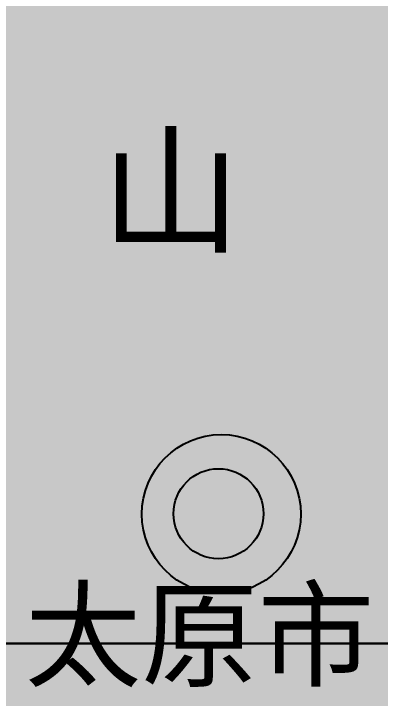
# Model space of a CAD drawing. Extents: x 13573007 to 22079938, y 2388446 to 8397471.
# Drawn here: x 19188938 to 19382600, y 5614193 to 5975531 of the extents above; entities that cross this region are included whole.
import ezdxf

# ---------------------------------------------------------------- set-up
doc = ezdxf.new("R2010")
doc.units = 0
doc.header["$MEASUREMENT"] = 0
for name, color, linetype in [('5黄河中游经济区', 30, 'CONTINUOUS'), ('注记', 7, 'CONTINUOUS'), ('首府点位', 240, 'CONTINUOUS')]:
    doc.layers.add(name, color=color, linetype=linetype)
doc.layers.add('wwu', color=250, linetype='CONTINUOUS', lineweight=30)
doc.styles.get("Standard").update_dxf_attribs({"font": 'simhei.ttf'})

msp = doc.modelspace()

# ---------------------------------------------------------------- hatches: boundary and pattern name
at = {"layer": '5黄河中游经济区'}
msp.add_hatch(color=256, dxfattribs=at).paths.add_polyline_path([(19440913, 5464354), (19440913, 5454343), (19438751, 5428924), (19438309, 5407302), (19436618, 5388551), (19436618, 5359947), (19427519, 5335948), (19408536, 5322269), (19391318, 5314767), (19377928, 5299876), (19346729, 5278583), (19313176, 5272847), (19267704, 5277701), (19246606, 5280238), (19236313, 5261376), (19227735, 5247658), (19214583, 5244800), (19198995, 5238376), (19175697, 5213363), (19161972, 5205361), (19147676, 5199074), (19124801, 5194501), (19093921, 5183069), (19062469, 5165922), (19030445, 5160206), (19006693, 5153775), (18999565, 5174496), (18996706, 5193930), (18996134, 5219651), (19005883, 5254080), (19009327, 5264173), (19019580, 5283668), (19028158, 5300244), (19035592, 5315677), (19043598, 5329395), (19039595, 5366547), (19026442, 5396841), (19022440, 5417418), (19022440, 5444854), (19021494, 5492959), (19017199, 5520134), (19009385, 5541841), (19013317, 5561493), (19023684, 5577929), (19031907, 5591507), (19039414, 5615447), (19042933, 5632396), (19054428, 5651179), (19052954, 5672443), (19045796, 5695327), (19031482, 5715350), (19025756, 5725362), (19017167, 5755397), (19032913, 5782572), (19051365, 5796447), (19068225, 5820929), (19080152, 5852654), (19086111, 5874623), (19089611, 5892746), (19095973, 5901649), (19105516, 5919454), (19112514, 5945208), (19101380, 5964285), (19118558, 5972234), (19142098, 5999896), (19158003, 6011024), (19188859, 6010707), (19207627, 6021517), (19225759, 6055538), (19238802, 6090195), (19261686, 6116141), (19301213, 6113168), (19336065, 6136958), (19396046, 6143404), (19422307, 6149967), (19444422, 6163091), (19456926, 6196077), (19458936, 6189686), (19473103, 6179324), (19478286, 6161019), (19481051, 6152730), (19482051, 6149671), (19493145, 6139951), (19504164, 6137437), (19502733, 6124565), (19486987, 6117414), (19471240, 6110263), (19461915, 6097917), (19452631, 6084518), (19458357, 6073076), (19462652, 6065925), (19491281, 6050192), (19498438, 6044471), (19498438, 6027308), (19508458, 6005855), (19515616, 5987262), (19515616, 5952936), (19512753, 5941494), (19501301, 5922900), (19475535, 5918610), (19454063, 5924331), (19442611, 5918610), (19436885, 5904307), (19435454, 5888575), (19431159, 5864260), (19432591, 5852818), (19409575, 5829764), (19405393, 5812772), (19406825, 5797039), (19409687, 5787027), (19424300, 5769529), (19444043, 5752701), (19449933, 5719105), (19455542, 5707730), (19468624, 5701612), (19473385, 5688963), (19475014, 5677566), (19476276, 5668092), (19475835, 5650882), (19464356, 5631025), (19459836, 5620485), (19448384, 5604752), (19445521, 5594740), (19445521, 5580438), (19445521, 5568996), (19442283, 5556892), (19429921, 5544537), (19416677, 5529533), (19416677, 5513648), (19421975, 5500410), (19428155, 5493349), (19435501, 5483181), (19438364, 5474599), (19444048, 5463343)])
at = {"layer": '首府点位', "linetype": 'Continuous'}
msp.add_hatch(color=256, dxfattribs=at).paths.add_polyline_path([(19273353, 5711631, 1), (19320878, 5711631, 1)])

# ---------------------------------------------------------------- linework, layer by layer
at = {"layer": 'wwu', "color": 255}
msp.add_line((15643138, 5643174), (20621723, 5643174), dxfattribs=at)
at = {"layer": '首府点位', "linetype": 'Continuous'}
for centre, radius in [((19298612, 5711439), 41979), ((19297116, 5711631), 23762)]:
    msp.add_circle(centre, radius, dxfattribs=at)

# ---------------------------------------------------------------- texts
at = {"layer": '注记', "linetype": 'Continuous', "insert": (19235042, 5909247), "char_height": 54150, "width": 99277.51, "attachment_point": 1}
msp.add_mtext('\\fￋￎￌﾣﾤ|b0|i0|c134|p54;山', dxfattribs=at)
at = {"layer": '注记', "linetype": 'Continuous', "insert": (19194799, 5670208), "char_height": 45125, "attachment_point": 1}
msp.add_mtext('\\fￋￎￌﾣﾤ|b0|i0|c134|p54;太原市', dxfattribs=at)

doc.saveas('drawing.dxf')
